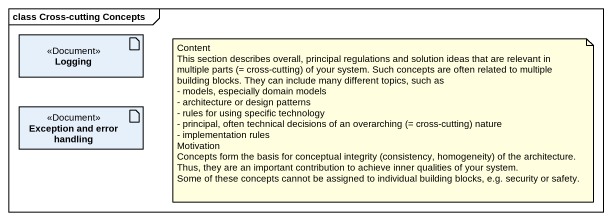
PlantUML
@startuml
mainframe class Cross-cutting Concepts
artifact Logging <<Document>>
artifact "Exception and error handling" as Exception_and_error_handling <<Document>>
note as N1
  Content
  This section describes overall, principal regulations and solution ideas that are relevant in multiple parts (= cross-cutting) of your system. Such concepts are often related to multiple building blocks. They can include many different topics, such as
  - models, especially domain models
  - architecture or design patterns
  - rules for using specific technology
  - principal, often technical decisions of an overarching (= cross-cutting) nature
  - implementation rules
  Motivation
  Concepts form the basis for conceptual integrity (consistency, homogeneity) of the architecture. Thus, they are an important contribution to achieve inner qualities of your system.
  Some of these concepts cannot be assigned to individual building blocks, e.g. security or safety.
end note
@enduml
